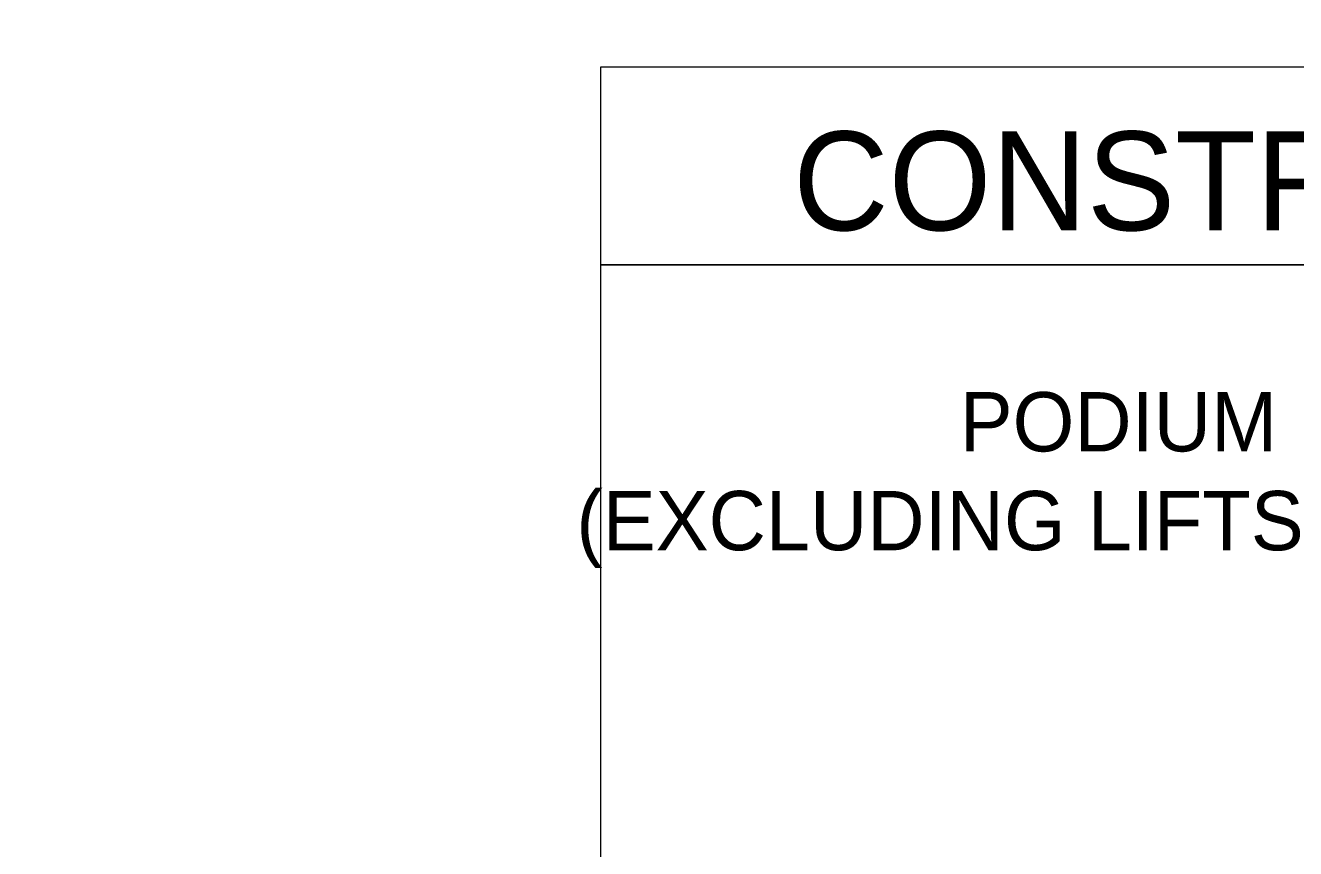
# Model space of a CAD drawing. Header units: metres. Extents: x 256329 to 886268, y -249371 to 355.
# Drawn here: x 286680.4 to 286766.1, y -582.9 to -527.4 of the extents above; entities that cross this region are included whole.
import ezdxf

# ---------------------------------------------------------------- set-up
doc = ezdxf.new("R2010")
doc.units = ezdxf.units.M
doc.header["$MEASUREMENT"] = 0
doc.layers.get('0').update_dxf_attribs({"lineweight": 18})
doc.layers.add('A_TEXT', color=4, linetype='Continuous', lineweight=0, transparency=0.3)
doc.styles.get("Standard").update_dxf_attribs({"font": 'arial.ttf'})

msp = doc.modelspace()

# ---------------------------------------------------------------- linework, layer by layer
at = {"elevation": 101311.467758}
for points in [[(286719.223832, -530.169497), (286848.028982, -530.169497), (286848.028982, -834.577933), (286719.223832, -834.577933)], [(286719.223832, -543.51566), (286848.028982, -543.51566)]]:
    msp.add_lwpolyline(points, close=True, dxfattribs=at)

# ---------------------------------------------------------------- texts
at = {"layer": 'A_TEXT', "width": 175.547662, "attachment_point": 9}
for s, insert, char_height in [('\\pxqc;{\\fCentury Gothic|b0|i0|c0|p34;\\H0.66667x;CONSTRUCTION AREA}', (286869.246944, -541.288451, 101311.467758), 10), ('\\pxqc;{\\fCentury Gothic|b0|i0|c0|p34;\\H0.66667x;PODIUM 1 AND 2 - 9607.60 SQ.M\\P(EXCLUDING LIFTS, FIRE SHAFT, SERVICE SHAFTS)}', (286872.366891, -563.982537, 101311.467758), 6)]:
    msp.add_mtext(s, dxfattribs=dict(at, insert=insert, char_height=char_height))

doc.saveas('drawing.dxf')
